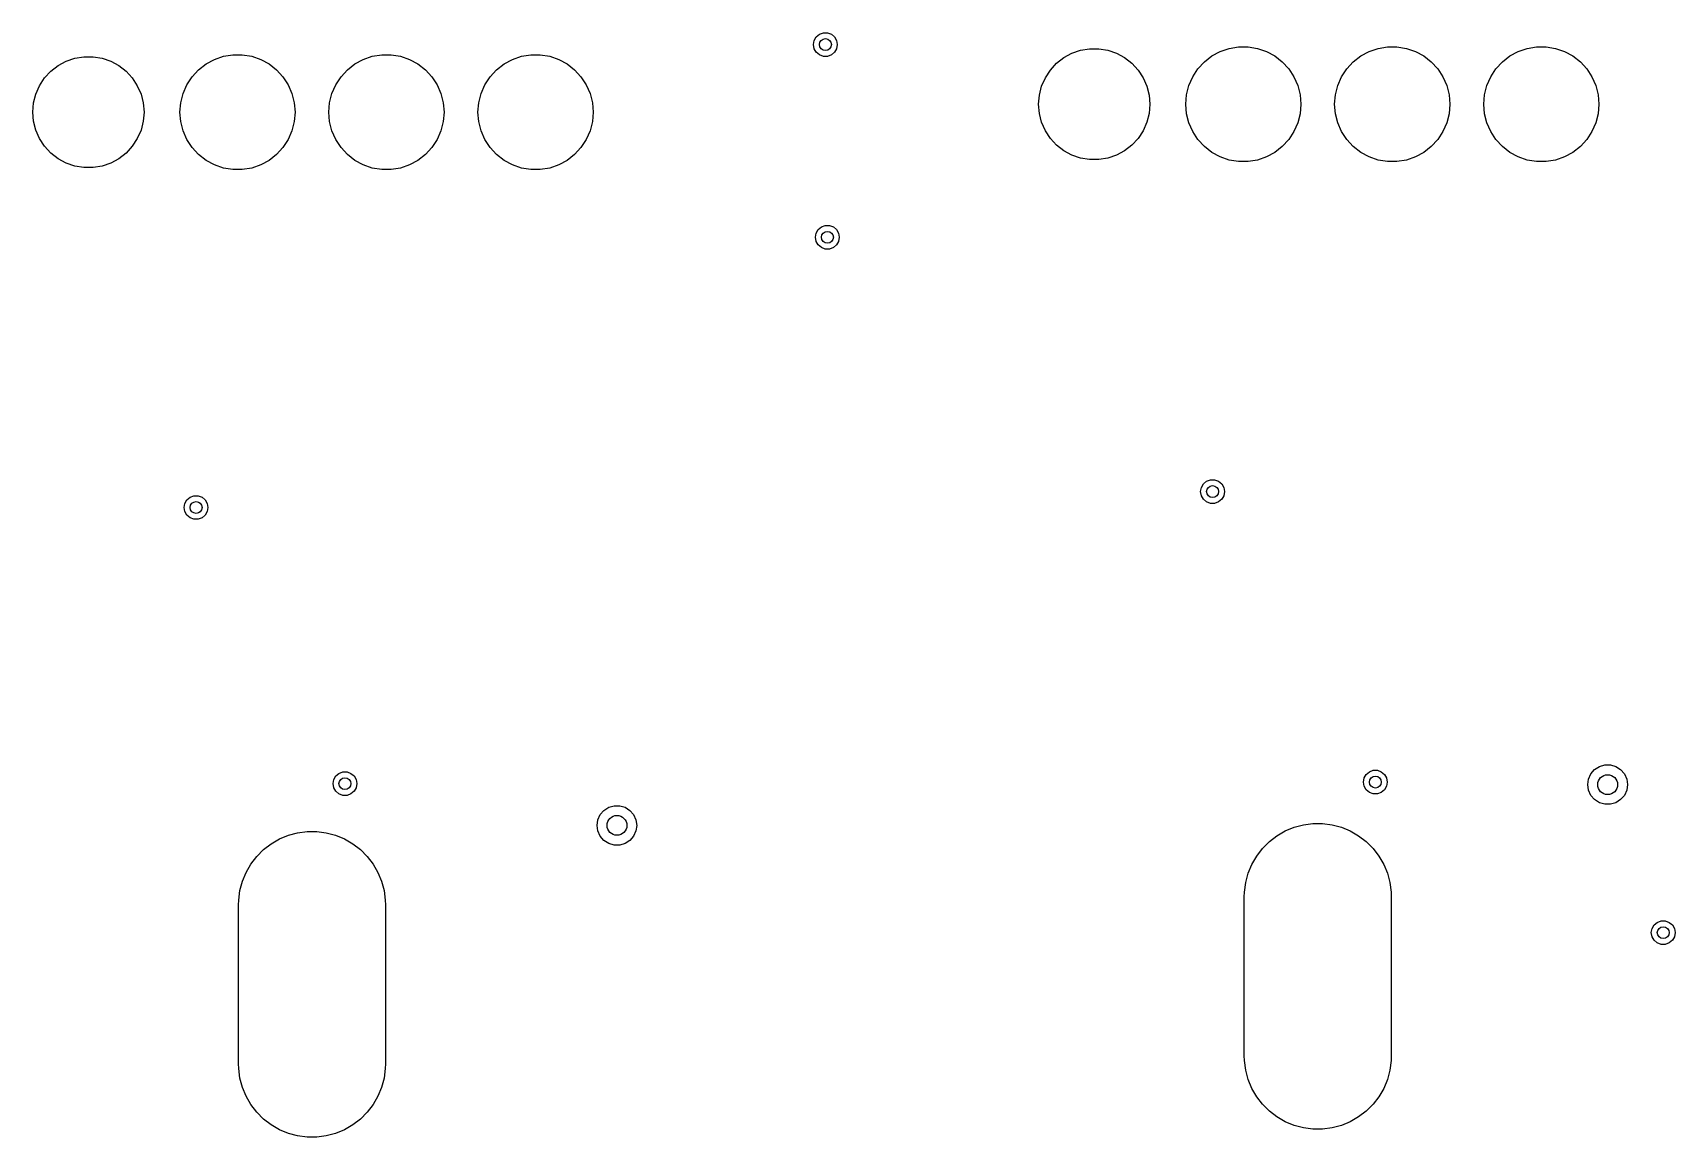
# Model space of a CAD drawing. Extents: x 281 to 530, y -238 to -79.
# Drawn here: x 333.65 to 375.01, y -134.56 to -106.76 of the extents above; entities that cross this region are included whole.
import ezdxf

# ---------------------------------------------------------------- set-up
doc = ezdxf.new("R2010")
doc.units = 0
doc.layers.add('BLACK', color=7, linetype='CONTINUOUS')

msp = doc.modelspace()

# ---------------------------------------------------------------- linework, layer by layer
at = {"layer": 'BLACK', "linetype": 'CONTINUOUS'}
for p, q in [((353.31, -107.06), (353.328092, -106.957394)), ((353.328092, -107.162606), (353.31, -107.06)), ((353.328092, -106.957394), (353.380187, -106.867164)), ((353.380187, -106.867164), (353.46, -106.800192)), ((353.46, -106.800192), (353.557906, -106.764558)), ((353.557906, -106.764558), (353.662094, -106.764558)), ((353.662094, -106.764558), (353.76, -106.800192)), ((353.76, -106.800192), (353.839813, -106.867164)), ((353.839813, -106.867164), (353.891908, -106.957394)), ((353.891908, -106.957394), (353.91, -107.06)), ((353.91, -107.06), (353.891908, -107.162606)), ((363.779046, -107.15437), (364.01526, -107.114952)), ((364.01526, -107.114952), (364.25474, -107.114952)), ((364.25474, -107.114952), (364.490954, -107.15437)), ((367.529046, -107.15437), (367.76526, -107.114952)), ((367.76526, -107.114952), (368.00474, -107.114952)), ((368.00474, -107.114952), (368.240954, -107.15437)), ((371.284046, -107.15437), (371.52026, -107.114952)), ((371.52026, -107.114952), (371.75974, -107.114952)), ((371.75974, -107.114952), (371.995954, -107.15437)), ((334.284273, -107.587967), (334.487626, -107.477917)), ((334.487626, -107.477917), (334.70632, -107.40284)), ((334.70632, -107.40284), (334.934389, -107.364782)), ((334.934389, -107.364782), (335.165611, -107.364782)), ((335.165611, -107.364782), (335.39368, -107.40284)), ((335.39368, -107.40284), (335.612374, -107.477917)), ((335.612374, -107.477917), (335.815727, -107.587967)), ((338.011925, -107.546109), (338.222542, -107.432129)), ((338.222542, -107.432129), (338.449046, -107.35437)), ((338.449046, -107.35437), (338.68526, -107.314952)), ((338.68526, -107.314952), (338.92474, -107.314952)), ((338.92474, -107.314952), (339.160954, -107.35437)), ((339.160954, -107.35437), (339.387458, -107.432129)), ((339.387458, -107.432129), (339.598075, -107.546109)), ((341.761925, -107.546109), (341.972542, -107.432129)), ((341.972542, -107.432129), (342.199046, -107.35437)), ((342.199046, -107.35437), (342.43526, -107.314952)), ((342.43526, -107.314952), (342.67474, -107.314952)), ((342.67474, -107.314952), (342.910954, -107.35437)), ((342.910954, -107.35437), (343.137458, -107.432129)), ((343.137458, -107.432129), (343.348075, -107.546109)), ((345.516925, -107.546109), (345.727542, -107.432129)), ((345.727542, -107.432129), (345.954046, -107.35437)), ((345.954046, -107.35437), (346.19026, -107.314952)), ((346.19026, -107.314952), (346.42974, -107.314952)), ((346.42974, -107.314952), (346.665954, -107.35437)), ((346.665954, -107.35437), (346.892458, -107.432129)), ((346.892458, -107.432129), (347.103075, -107.546109)), ((353.380187, -107.252836), (353.328092, -107.162606)), ((353.46, -107.319808), (353.380187, -107.252836)), ((353.557906, -107.355442), (353.46, -107.319808)), ((353.662094, -107.355442), (353.557906, -107.355442)), ((353.76, -107.319808), (353.662094, -107.355442)), ((353.839813, -107.252836), (353.76, -107.319808)), ((353.891908, -107.162606), (353.839813, -107.252836)), ((359.275203, -107.700102), (359.431806, -107.529987)), ((359.431806, -107.529987), (359.614273, -107.387967)), ((359.614273, -107.387967), (359.817626, -107.277917)), ((359.817626, -107.277917), (360.03632, -107.20284)), ((360.03632, -107.20284), (360.264389, -107.164782)), ((360.264389, -107.164782), (360.495611, -107.164782)), ((360.495611, -107.164782), (360.72368, -107.20284)), ((360.72368, -107.20284), (360.942374, -107.277917)), ((360.942374, -107.277917), (361.145727, -107.387967)), ((361.145727, -107.387967), (361.328194, -107.529987)), ((361.328194, -107.529987), (361.484797, -107.700102)), ((362.990746, -107.669392), (363.152942, -107.4932)), ((363.152942, -107.4932), (363.341925, -107.346109)), ((363.341925, -107.346109), (363.552542, -107.232129)), ((363.552542, -107.232129), (363.779046, -107.15437)), ((364.490954, -107.15437), (364.717458, -107.232129)), ((364.717458, -107.232129), (364.928075, -107.346109)), ((364.928075, -107.346109), (365.117058, -107.4932)), ((365.117058, -107.4932), (365.279254, -107.669392)), ((366.740746, -107.669392), (366.902942, -107.4932)), ((366.902942, -107.4932), (367.091925, -107.346109)), ((367.091925, -107.346109), (367.302542, -107.232129)), ((367.302542, -107.232129), (367.529046, -107.15437)), ((368.240954, -107.15437), (368.467458, -107.232129)), ((368.467458, -107.232129), (368.678075, -107.346109)), ((368.678075, -107.346109), (368.867058, -107.4932)), ((368.867058, -107.4932), (369.029254, -107.669392)), ((370.495746, -107.669392), (370.657942, -107.4932)), ((370.657942, -107.4932), (370.846925, -107.346109)), ((370.846925, -107.346109), (371.057542, -107.232129)), ((371.057542, -107.232129), (371.284046, -107.15437)), ((371.995954, -107.15437), (372.222458, -107.232129)), ((372.222458, -107.232129), (372.433075, -107.346109)), ((372.433075, -107.346109), (372.622058, -107.4932)), ((372.622058, -107.4932), (372.784254, -107.669392)), ((333.818737, -108.093674), (333.945203, -107.900102)), ((333.945203, -107.900102), (334.101806, -107.729987)), ((334.101806, -107.729987), (334.284273, -107.587967)), ((335.815727, -107.587967), (335.998194, -107.729987)), ((335.998194, -107.729987), (336.154797, -107.900102)), ((336.154797, -107.900102), (336.281263, -108.093674)), ((337.529763, -108.069876), (337.660746, -107.869392)), ((337.660746, -107.869392), (337.822942, -107.6932)), ((337.822942, -107.6932), (338.011925, -107.546109)), ((339.598075, -107.546109), (339.787058, -107.6932)), ((339.787058, -107.6932), (339.949254, -107.869392)), ((339.949254, -107.869392), (340.080237, -108.069876)), ((341.279763, -108.069876), (341.410746, -107.869392)), ((341.410746, -107.869392), (341.572942, -107.6932)), ((341.572942, -107.6932), (341.761925, -107.546109)), ((343.348075, -107.546109), (343.537058, -107.6932)), ((343.537058, -107.6932), (343.699254, -107.869392)), ((343.699254, -107.869392), (343.830237, -108.069876)), ((345.034763, -108.069876), (345.165746, -107.869392)), ((345.165746, -107.869392), (345.327942, -107.6932)), ((345.327942, -107.6932), (345.516925, -107.546109)), ((347.103075, -107.546109), (347.292058, -107.6932)), ((347.292058, -107.6932), (347.454254, -107.869392)), ((347.454254, -107.869392), (347.585237, -108.069876)), ((359.055856, -108.105421), (359.148737, -107.893674)), ((359.148737, -107.893674), (359.275203, -107.700102)), ((361.484797, -107.700102), (361.611263, -107.893674)), ((361.611263, -107.893674), (361.704144, -108.105421)), ((362.763565, -108.089186), (362.859763, -107.869876)), ((362.859763, -107.869876), (362.990746, -107.669392)), ((365.279254, -107.669392), (365.410237, -107.869876)), ((365.410237, -107.869876), (365.506435, -108.089186)), ((366.513565, -108.089186), (366.609763, -107.869876)), ((366.609763, -107.869876), (366.740746, -107.669392)), ((369.029254, -107.669392), (369.160237, -107.869876)), ((369.160237, -107.869876), (369.256435, -108.089186)), ((370.268565, -108.089186), (370.364763, -107.869876)), ((370.364763, -107.869876), (370.495746, -107.669392)), ((372.784254, -107.669392), (372.915237, -107.869876)), ((372.915237, -107.869876), (373.011435, -108.089186)), ((333.669094, -108.529568), (333.725856, -108.305421)), ((333.725856, -108.305421), (333.818737, -108.093674)), ((336.281263, -108.093674), (336.374144, -108.305421)), ((336.374144, -108.305421), (336.430906, -108.529568)), ((337.374776, -108.521338), (337.433565, -108.289186)), ((337.433565, -108.289186), (337.529763, -108.069876)), ((340.080237, -108.069876), (340.176435, -108.289186)), ((340.176435, -108.289186), (340.235224, -108.521338)), ((341.124776, -108.521338), (341.183565, -108.289186)), ((341.183565, -108.289186), (341.279763, -108.069876)), ((343.830237, -108.069876), (343.926435, -108.289186)), ((343.926435, -108.289186), (343.985224, -108.521338)), ((344.879776, -108.521338), (344.938565, -108.289186)), ((344.938565, -108.289186), (345.034763, -108.069876)), ((347.585237, -108.069876), (347.681435, -108.289186)), ((347.681435, -108.289186), (347.740224, -108.521338)), ((358.98, -108.56), (358.999094, -108.329568)), ((358.999094, -108.329568), (359.055856, -108.105421)), ((361.704144, -108.105421), (361.760906, -108.329568)), ((361.760906, -108.329568), (361.78, -108.56)), ((362.685, -108.56), (362.704776, -108.321338)), ((362.704776, -108.321338), (362.763565, -108.089186)), ((365.506435, -108.089186), (365.565224, -108.321338)), ((365.565224, -108.321338), (365.585, -108.56)), ((366.435, -108.56), (366.454776, -108.321338)), ((366.454776, -108.321338), (366.513565, -108.089186)), ((369.256435, -108.089186), (369.315224, -108.321338)), ((369.315224, -108.321338), (369.335, -108.56)), ((370.19, -108.56), (370.209776, -108.321338)), ((370.209776, -108.321338), (370.268565, -108.089186)), ((373.011435, -108.089186), (373.070224, -108.321338)), ((373.070224, -108.321338), (373.09, -108.56)), ((333.65, -108.76), (333.669094, -108.529568)), ((333.669094, -108.990432), (333.65, -108.76)), ((336.430906, -108.529568), (336.45, -108.76)), ((336.45, -108.76), (336.430906, -108.990432)), ((337.355, -108.76), (337.374776, -108.521338)), ((337.374776, -108.998662), (337.355, -108.76)), ((340.235224, -108.521338), (340.255, -108.76)), ((340.255, -108.76), (340.235224, -108.998662)), ((341.105, -108.76), (341.124776, -108.521338)), ((341.124776, -108.998662), (341.105, -108.76)), ((343.985224, -108.521338), (344.005, -108.76)), ((344.005, -108.76), (343.985224, -108.998662)), ((344.86, -108.76), (344.879776, -108.521338)), ((344.879776, -108.998662), (344.86, -108.76)), ((347.740224, -108.521338), (347.76, -108.76)), ((347.76, -108.76), (347.740224, -108.998662)), ((358.999094, -108.790432), (358.98, -108.56)), ((361.78, -108.56), (361.760906, -108.790432)), ((362.704776, -108.798662), (362.685, -108.56)), ((365.585, -108.56), (365.565224, -108.798662)), ((366.454776, -108.798662), (366.435, -108.56)), ((369.335, -108.56), (369.315224, -108.798662)), ((370.209776, -108.798662), (370.19, -108.56)), ((373.09, -108.56), (373.070224, -108.798662)), ((333.725856, -109.214579), (333.669094, -108.990432)), ((336.430906, -108.990432), (336.374144, -109.214579)), ((337.433565, -109.230814), (337.374776, -108.998662)), ((340.235224, -108.998662), (340.176435, -109.230814)), ((341.183565, -109.230814), (341.124776, -108.998662)), ((343.985224, -108.998662), (343.926435, -109.230814)), ((344.938565, -109.230814), (344.879776, -108.998662)), ((347.740224, -108.998662), (347.681435, -109.230814)), ((359.055856, -109.014579), (358.999094, -108.790432)), ((359.148737, -109.226326), (359.055856, -109.014579)), ((361.704144, -109.014579), (361.611263, -109.226326)), ((361.760906, -108.790432), (361.704144, -109.014579)), ((362.763565, -109.030814), (362.704776, -108.798662)), ((362.859763, -109.250124), (362.763565, -109.030814)), ((365.506435, -109.030814), (365.410237, -109.250124)), ((365.565224, -108.798662), (365.506435, -109.030814)), ((366.513565, -109.030814), (366.454776, -108.798662)), ((366.609763, -109.250124), (366.513565, -109.030814)), ((369.256435, -109.030814), (369.160237, -109.250124)), ((369.315224, -108.798662), (369.256435, -109.030814)), ((370.268565, -109.030814), (370.209776, -108.798662)), ((370.364763, -109.250124), (370.268565, -109.030814)), ((373.011435, -109.030814), (372.915237, -109.250124)), ((373.070224, -108.798662), (373.011435, -109.030814)), ((333.818737, -109.426326), (333.725856, -109.214579)), ((333.945203, -109.619898), (333.818737, -109.426326)), ((336.281263, -109.426326), (336.154797, -109.619898)), ((336.374144, -109.214579), (336.281263, -109.426326)), ((337.529763, -109.450124), (337.433565, -109.230814)), ((337.660746, -109.650608), (337.529763, -109.450124)), ((340.080237, -109.450124), (339.949254, -109.650608)), ((340.176435, -109.230814), (340.080237, -109.450124)), ((341.279763, -109.450124), (341.183565, -109.230814)), ((341.410746, -109.650608), (341.279763, -109.450124)), ((343.830237, -109.450124), (343.699254, -109.650608)), ((343.926435, -109.230814), (343.830237, -109.450124)), ((345.034763, -109.450124), (344.938565, -109.230814)), ((345.165746, -109.650608), (345.034763, -109.450124)), ((347.585237, -109.450124), (347.454254, -109.650608)), ((347.681435, -109.230814), (347.585237, -109.450124)), ((359.275203, -109.419898), (359.148737, -109.226326)), ((359.431806, -109.590013), (359.275203, -109.419898)), ((359.614273, -109.732033), (359.431806, -109.590013)), ((361.328194, -109.590013), (361.145727, -109.732033)), ((361.484797, -109.419898), (361.328194, -109.590013)), ((361.611263, -109.226326), (361.484797, -109.419898)), ((362.990746, -109.450608), (362.859763, -109.250124)), ((363.152942, -109.6268), (362.990746, -109.450608)), ((365.279254, -109.450608), (365.117058, -109.6268)), ((365.410237, -109.250124), (365.279254, -109.450608)), ((366.740746, -109.450608), (366.609763, -109.250124)), ((366.902942, -109.6268), (366.740746, -109.450608)), ((369.029254, -109.450608), (368.867058, -109.6268)), ((369.160237, -109.250124), (369.029254, -109.450608)), ((370.495746, -109.450608), (370.364763, -109.250124)), ((370.657942, -109.6268), (370.495746, -109.450608)), ((372.784254, -109.450608), (372.622058, -109.6268)), ((372.915237, -109.250124), (372.784254, -109.450608)), ((334.101806, -109.790013), (333.945203, -109.619898)), ((334.284273, -109.932033), (334.101806, -109.790013)), ((334.487626, -110.042083), (334.284273, -109.932033)), ((335.815727, -109.932033), (335.612374, -110.042083)), ((335.998194, -109.790013), (335.815727, -109.932033)), ((336.154797, -109.619898), (335.998194, -109.790013)), ((337.822942, -109.8268), (337.660746, -109.650608)), ((338.011925, -109.973891), (337.822942, -109.8268)), ((338.222542, -110.087871), (338.011925, -109.973891)), ((339.598075, -109.973891), (339.387458, -110.087871)), ((339.787058, -109.8268), (339.598075, -109.973891)), ((339.949254, -109.650608), (339.787058, -109.8268)), ((341.572942, -109.8268), (341.410746, -109.650608)), ((341.761925, -109.973891), (341.572942, -109.8268)), ((341.972542, -110.087871), (341.761925, -109.973891)), ((343.348075, -109.973891), (343.137458, -110.087871)), ((343.537058, -109.8268), (343.348075, -109.973891)), ((343.699254, -109.650608), (343.537058, -109.8268)), ((345.327942, -109.8268), (345.165746, -109.650608)), ((345.516925, -109.973891), (345.327942, -109.8268)), ((345.727542, -110.087871), (345.516925, -109.973891)), ((347.103075, -109.973891), (346.892458, -110.087871)), ((347.292058, -109.8268), (347.103075, -109.973891)), ((347.454254, -109.650608), (347.292058, -109.8268)), ((359.817626, -109.842083), (359.614273, -109.732033)), ((360.03632, -109.91716), (359.817626, -109.842083)), ((360.264389, -109.955218), (360.03632, -109.91716)), ((360.495611, -109.955218), (360.264389, -109.955218)), ((360.72368, -109.91716), (360.495611, -109.955218)), ((360.942374, -109.842083), (360.72368, -109.91716)), ((361.145727, -109.732033), (360.942374, -109.842083)), ((363.341925, -109.773891), (363.152942, -109.6268)), ((363.552542, -109.887871), (363.341925, -109.773891)), ((363.779046, -109.96563), (363.552542, -109.887871)), ((364.01526, -110.005048), (363.779046, -109.96563)), ((364.25474, -110.005048), (364.01526, -110.005048)), ((364.490954, -109.96563), (364.25474, -110.005048)), ((364.717458, -109.887871), (364.490954, -109.96563)), ((364.928075, -109.773891), (364.717458, -109.887871)), ((365.117058, -109.6268), (364.928075, -109.773891)), ((367.091925, -109.773891), (366.902942, -109.6268)), ((367.302542, -109.887871), (367.091925, -109.773891)), ((367.529046, -109.96563), (367.302542, -109.887871)), ((367.76526, -110.005048), (367.529046, -109.96563)), ((368.00474, -110.005048), (367.76526, -110.005048)), ((368.240954, -109.96563), (368.00474, -110.005048)), ((368.467458, -109.887871), (368.240954, -109.96563)), ((368.678075, -109.773891), (368.467458, -109.887871)), ((368.867058, -109.6268), (368.678075, -109.773891)), ((370.846925, -109.773891), (370.657942, -109.6268)), ((371.057542, -109.887871), (370.846925, -109.773891)), ((371.284046, -109.96563), (371.057542, -109.887871)), ((371.52026, -110.005048), (371.284046, -109.96563)), ((371.75974, -110.005048), (371.52026, -110.005048)), ((371.995954, -109.96563), (371.75974, -110.005048)), ((372.222458, -109.887871), (371.995954, -109.96563)), ((372.433075, -109.773891), (372.222458, -109.887871)), ((372.622058, -109.6268), (372.433075, -109.773891)), ((334.70632, -110.11716), (334.487626, -110.042083)), ((334.934389, -110.155218), (334.70632, -110.11716)), ((335.165611, -110.155218), (334.934389, -110.155218)), ((335.39368, -110.11716), (335.165611, -110.155218)), ((335.612374, -110.042083), (335.39368, -110.11716)), ((338.449046, -110.16563), (338.222542, -110.087871)), ((338.68526, -110.205048), (338.449046, -110.16563)), ((338.92474, -110.205048), (338.68526, -110.205048)), ((339.160954, -110.16563), (338.92474, -110.205048)), ((339.387458, -110.087871), (339.160954, -110.16563)), ((342.199046, -110.16563), (341.972542, -110.087871)), ((342.43526, -110.205048), (342.199046, -110.16563)), ((342.67474, -110.205048), (342.43526, -110.205048)), ((342.910954, -110.16563), (342.67474, -110.205048)), ((343.137458, -110.087871), (342.910954, -110.16563)), ((345.954046, -110.16563), (345.727542, -110.087871)), ((346.19026, -110.205048), (345.954046, -110.16563)), ((346.42974, -110.205048), (346.19026, -110.205048)), ((346.665954, -110.16563), (346.42974, -110.205048)), ((346.892458, -110.087871), (346.665954, -110.16563)), ((353.430187, -111.717164), (353.51, -111.650192)), ((353.51, -111.650192), (353.607906, -111.614558)), ((353.607906, -111.614558), (353.712094, -111.614558)), ((353.712094, -111.614558), (353.81, -111.650192)), ((353.81, -111.650192), (353.889813, -111.717164)), ((353.36, -111.91), (353.378092, -111.807394)), ((353.378092, -112.012606), (353.36, -111.91)), ((353.378092, -111.807394), (353.430187, -111.717164)), ((353.430187, -112.102836), (353.378092, -112.012606)), ((353.889813, -111.717164), (353.941908, -111.807394)), ((353.941908, -112.012606), (353.889813, -112.102836)), ((353.941908, -111.807394), (353.96, -111.91)), ((353.96, -111.91), (353.941908, -112.012606)), ((353.51, -112.169808), (353.430187, -112.102836)), ((353.607906, -112.205442), (353.51, -112.169808)), ((353.712094, -112.205442), (353.607906, -112.205442)), ((353.81, -112.169808), (353.712094, -112.205442)), ((353.889813, -112.102836), (353.81, -112.169808)), ((363.06, -118.31), (363.078092, -118.207394)), ((363.078092, -118.207394), (363.130187, -118.117164)), ((363.130187, -118.117164), (363.21, -118.050192)), ((363.21, -118.050192), (363.307906, -118.014558)), ((363.307906, -118.014558), (363.412094, -118.014558)), ((363.412094, -118.014558), (363.51, -118.050192)), ((363.51, -118.050192), (363.589813, -118.117164)), ((363.589813, -118.117164), (363.641908, -118.207394)), ((363.641908, -118.207394), (363.66, -118.31)), ((337.46, -118.71), (337.478092, -118.607394)), ((337.478092, -118.607394), (337.530187, -118.517164)), ((337.530187, -118.517164), (337.61, -118.450192)), ((337.61, -118.450192), (337.707906, -118.414558)), ((337.707906, -118.414558), (337.812094, -118.414558)), ((337.812094, -118.414558), (337.91, -118.450192)), ((337.91, -118.450192), (337.989813, -118.517164)), ((337.989813, -118.517164), (338.041908, -118.607394)), ((338.041908, -118.607394), (338.06, -118.71)), ((363.078092, -118.412606), (363.06, -118.31)), ((363.130187, -118.502836), (363.078092, -118.412606)), ((363.21, -118.569808), (363.130187, -118.502836)), ((363.307906, -118.605442), (363.21, -118.569808)), ((363.412094, -118.605442), (363.307906, -118.605442)), ((363.51, -118.569808), (363.412094, -118.605442)), ((363.589813, -118.502836), (363.51, -118.569808)), ((363.641908, -118.412606), (363.589813, -118.502836)), ((363.66, -118.31), (363.641908, -118.412606)), ((337.478092, -118.812606), (337.46, -118.71)), ((337.530187, -118.902836), (337.478092, -118.812606)), ((337.61, -118.969808), (337.530187, -118.902836)), ((337.707906, -119.005442), (337.61, -118.969808)), ((337.812094, -119.005442), (337.707906, -119.005442)), ((337.91, -118.969808), (337.812094, -119.005442)), ((337.989813, -118.902836), (337.91, -118.969808)), ((338.041908, -118.812606), (337.989813, -118.902836)), ((338.06, -118.71), (338.041908, -118.812606)), ((372.889373, -125.41468), (372.98257, -125.307125)), ((372.98257, -125.307125), (373.102292, -125.230184)), ((373.102292, -125.230184), (373.238843, -125.190089)), ((373.238843, -125.190089), (373.381157, -125.190089)), ((373.381157, -125.190089), (373.517708, -125.230184)), ((373.517708, -125.230184), (373.63743, -125.307125)), ((373.63743, -125.307125), (373.730627, -125.41468)), ((341.21, -125.66), (341.228092, -125.557394)), ((341.228092, -125.762606), (341.21, -125.66)), ((341.228092, -125.557394), (341.280187, -125.467164)), ((341.280187, -125.467164), (341.36, -125.400192)), ((341.36, -125.400192), (341.457906, -125.364558)), ((341.457906, -125.364558), (341.562094, -125.364558)), ((341.562094, -125.364558), (341.66, -125.400192)), ((341.66, -125.400192), (341.739813, -125.467164)), ((341.739813, -125.467164), (341.791908, -125.557394)), ((341.791908, -125.557394), (341.81, -125.66)), ((341.81, -125.66), (341.791908, -125.762606)), ((367.16, -125.62), (367.178092, -125.517394)), ((367.178092, -125.722606), (367.16, -125.62)), ((367.178092, -125.517394), (367.230187, -125.427164)), ((367.230187, -125.812836), (367.178092, -125.722606)), ((367.230187, -125.427164), (367.31, -125.360192)), ((367.31, -125.360192), (367.407906, -125.324558)), ((367.407906, -125.324558), (367.512094, -125.324558)), ((367.512094, -125.324558), (367.61, -125.360192)), ((367.61, -125.360192), (367.689813, -125.427164)), ((367.689813, -125.427164), (367.741908, -125.517394)), ((367.741908, -125.722606), (367.689813, -125.812836)), ((367.741908, -125.517394), (367.76, -125.62)), ((367.76, -125.62), (367.741908, -125.722606)), ((372.81, -125.685), (372.830254, -125.544134)), ((372.830254, -125.825866), (372.81, -125.685)), ((372.830254, -125.544134), (372.889373, -125.41468)), ((373.730627, -125.41468), (373.789746, -125.544134)), ((373.789746, -125.544134), (373.81, -125.685)), ((373.81, -125.685), (373.789746, -125.825866)), ((341.280187, -125.852836), (341.228092, -125.762606)), ((341.36, -125.919808), (341.280187, -125.852836)), ((341.457906, -125.955442), (341.36, -125.919808)), ((341.562094, -125.955442), (341.457906, -125.955442)), ((341.66, -125.919808), (341.562094, -125.955442)), ((341.739813, -125.852836), (341.66, -125.919808)), ((341.791908, -125.762606), (341.739813, -125.852836)), ((367.31, -125.879808), (367.230187, -125.812836)), ((367.407906, -125.915442), (367.31, -125.879808)), ((367.512094, -125.915442), (367.407906, -125.915442)), ((367.61, -125.879808), (367.512094, -125.915442)), ((367.689813, -125.812836), (367.61, -125.879808)), ((372.889373, -125.95532), (372.830254, -125.825866)), ((372.98257, -126.062875), (372.889373, -125.95532)), ((373.102292, -126.139816), (372.98257, -126.062875)), ((373.238843, -126.179911), (373.102292, -126.139816)), ((373.517708, -126.139816), (373.381157, -126.179911)), ((373.63743, -126.062875), (373.517708, -126.139816)), ((373.730627, -125.95532), (373.63743, -126.062875)), ((373.789746, -125.825866), (373.730627, -125.95532)), ((347.880254, -126.569134), (347.939373, -126.43968)), ((347.939373, -126.43968), (348.03257, -126.332125)), ((348.03257, -126.332125), (348.152292, -126.255184)), ((348.152292, -126.255184), (348.288843, -126.215089)), ((348.288843, -126.215089), (348.431157, -126.215089)), ((348.431157, -126.215089), (348.567708, -126.255184)), ((348.567708, -126.255184), (348.68743, -126.332125)), ((348.68743, -126.332125), (348.780627, -126.43968)), ((348.780627, -126.43968), (348.839746, -126.569134)), ((373.381157, -126.179911), (373.238843, -126.179911)), ((339.861766, -127.050785), (340.085337, -126.958179)), ((340.085337, -126.958179), (340.319083, -126.895547)), ((340.319083, -126.895547), (340.559004, -126.863961)), ((340.559004, -126.863961), (340.800996, -126.863961)), ((340.800996, -126.863961), (341.040917, -126.895547)), ((341.040917, -126.895547), (341.274663, -126.958179)), ((341.274663, -126.958179), (341.498234, -127.050785)), ((347.86, -126.71), (347.880254, -126.569134)), ((347.880254, -126.850866), (347.86, -126.71)), ((347.939373, -126.98032), (347.880254, -126.850866)), ((348.839746, -126.850866), (348.780627, -126.98032)), ((348.839746, -126.569134), (348.86, -126.71)), ((348.86, -126.71), (348.839746, -126.850866)), ((364.79021, -127.119096), (364.982195, -126.971781)), ((364.982195, -126.971781), (365.191766, -126.850785)), ((365.191766, -126.850785), (365.415337, -126.758179)), ((365.415337, -126.758179), (365.649083, -126.695547)), ((365.649083, -126.695547), (365.889004, -126.663961)), ((365.889004, -126.663961), (366.130996, -126.663961)), ((366.130996, -126.663961), (366.370917, -126.695547)), ((366.370917, -126.695547), (366.604663, -126.758179)), ((366.604663, -126.758179), (366.828234, -126.850785)), ((366.828234, -126.850785), (367.037805, -126.971781)), ((367.037805, -126.971781), (367.22979, -127.119096)), ((339.289096, -127.49021), (339.46021, -127.319096)), ((339.46021, -127.319096), (339.652195, -127.171781)), ((339.652195, -127.171781), (339.861766, -127.050785)), ((341.498234, -127.050785), (341.707805, -127.171781)), ((341.707805, -127.171781), (341.89979, -127.319096)), ((341.89979, -127.319096), (342.070904, -127.49021)), ((348.03257, -127.087875), (347.939373, -126.98032)), ((348.152292, -127.164816), (348.03257, -127.087875)), ((348.288843, -127.204911), (348.152292, -127.164816)), ((348.431157, -127.204911), (348.288843, -127.204911)), ((348.567708, -127.164816), (348.431157, -127.204911)), ((348.68743, -127.087875), (348.567708, -127.164816)), ((348.780627, -126.98032), (348.68743, -127.087875)), ((364.471781, -127.482195), (364.619096, -127.29021)), ((364.619096, -127.29021), (364.79021, -127.119096)), ((367.22979, -127.119096), (367.400904, -127.29021)), ((367.400904, -127.29021), (367.548219, -127.482195)), ((339.020785, -127.891766), (339.141781, -127.682195)), ((339.141781, -127.682195), (339.289096, -127.49021)), ((342.070904, -127.49021), (342.218219, -127.682195)), ((342.218219, -127.682195), (342.339215, -127.891766)), ((364.258179, -127.915337), (364.350785, -127.691766)), ((364.350785, -127.691766), (364.471781, -127.482195)), ((367.548219, -127.482195), (367.669215, -127.691766)), ((367.669215, -127.691766), (367.761821, -127.915337)), ((338.865547, -128.349083), (338.928179, -128.115337)), ((338.928179, -128.115337), (339.020785, -127.891766)), ((342.339215, -127.891766), (342.431821, -128.115337)), ((342.431821, -128.115337), (342.494453, -128.349083)), ((364.163961, -128.389004), (364.195547, -128.149083)), ((364.195547, -128.149083), (364.258179, -127.915337)), ((367.761821, -127.915337), (367.824453, -128.149083)), ((367.824453, -128.149083), (367.856039, -128.389004)), ((338.83, -128.71), (338.833961, -128.589004)), ((338.833961, -128.589004), (338.865547, -128.349083)), ((342.494453, -128.349083), (342.526039, -128.589004)), ((342.526039, -128.589004), (342.53, -128.71)), ((364.16, -128.51), (364.163961, -128.389004)), ((364.16, -132.51), (364.16, -128.51)), ((367.856039, -128.389004), (367.86, -128.51)), ((367.86, -128.51), (367.86, -132.51)), ((338.83, -132.71), (338.83, -128.71)), ((342.53, -128.71), (342.53, -132.71)), ((374.41, -129.41), (374.428092, -129.307394)), ((374.428092, -129.512606), (374.41, -129.41)), ((374.428092, -129.307394), (374.480187, -129.217164)), ((374.480187, -129.217164), (374.56, -129.150192)), ((374.56, -129.150192), (374.657906, -129.114558)), ((374.657906, -129.114558), (374.762094, -129.114558)), ((374.762094, -129.114558), (374.86, -129.150192)), ((374.86, -129.150192), (374.939813, -129.217164)), ((374.939813, -129.217164), (374.991908, -129.307394)), ((374.991908, -129.307394), (375.01, -129.41)), ((375.01, -129.41), (374.991908, -129.512606)), ((374.480187, -129.602836), (374.428092, -129.512606)), ((374.56, -129.669808), (374.480187, -129.602836)), ((374.657906, -129.705442), (374.56, -129.669808)), ((374.762094, -129.705442), (374.657906, -129.705442)), ((374.86, -129.669808), (374.762094, -129.705442)), ((374.939813, -129.602836), (374.86, -129.669808)), ((374.991908, -129.512606), (374.939813, -129.602836)), ((338.833961, -132.830996), (338.83, -132.71)), ((342.53, -132.71), (342.526039, -132.830996)), ((364.163961, -132.630996), (364.16, -132.51)), ((364.195547, -132.870917), (364.163961, -132.630996)), ((367.856039, -132.630996), (367.824453, -132.870917)), ((367.86, -132.51), (367.856039, -132.630996)), ((338.865547, -133.070917), (338.833961, -132.830996)), ((338.928179, -133.304663), (338.865547, -133.070917)), ((342.494453, -133.070917), (342.431821, -133.304663)), ((342.526039, -132.830996), (342.494453, -133.070917)), ((364.258179, -133.104663), (364.195547, -132.870917)), ((364.350785, -133.328234), (364.258179, -133.104663)), ((367.761821, -133.104663), (367.669215, -133.328234)), ((367.824453, -132.870917), (367.761821, -133.104663)), ((339.020785, -133.528234), (338.928179, -133.304663)), ((339.141781, -133.737805), (339.020785, -133.528234)), ((342.339215, -133.528234), (342.218219, -133.737805)), ((342.431821, -133.304663), (342.339215, -133.528234)), ((364.471781, -133.537805), (364.350785, -133.328234)), ((364.619096, -133.72979), (364.471781, -133.537805)), ((367.548219, -133.537805), (367.400904, -133.72979)), ((367.669215, -133.328234), (367.548219, -133.537805)), ((339.289096, -133.92979), (339.141781, -133.737805)), ((339.46021, -134.100904), (339.289096, -133.92979)), ((342.070904, -133.92979), (341.89979, -134.100904)), ((342.218219, -133.737805), (342.070904, -133.92979)), ((364.79021, -133.900904), (364.619096, -133.72979)), ((364.982195, -134.048219), (364.79021, -133.900904)), ((367.22979, -133.900904), (367.037805, -134.048219)), ((367.400904, -133.72979), (367.22979, -133.900904)), ((339.652195, -134.248219), (339.46021, -134.100904)), ((339.861766, -134.369215), (339.652195, -134.248219)), ((340.085337, -134.461821), (339.861766, -134.369215)), ((341.498234, -134.369215), (341.274663, -134.461821)), ((341.707805, -134.248219), (341.498234, -134.369215)), ((341.89979, -134.100904), (341.707805, -134.248219)), ((365.191766, -134.169215), (364.982195, -134.048219)), ((365.415337, -134.261821), (365.191766, -134.169215)), ((365.649083, -134.324453), (365.415337, -134.261821)), ((365.889004, -134.356039), (365.649083, -134.324453)), ((366.130996, -134.356039), (365.889004, -134.356039)), ((366.370917, -134.324453), (366.130996, -134.356039)), ((366.604663, -134.261821), (366.370917, -134.324453)), ((366.828234, -134.169215), (366.604663, -134.261821)), ((367.037805, -134.048219), (366.828234, -134.169215)), ((340.319083, -134.524453), (340.085337, -134.461821)), ((340.559004, -134.556039), (340.319083, -134.524453)), ((340.800996, -134.556039), (340.559004, -134.556039)), ((341.040917, -134.524453), (340.800996, -134.556039)), ((341.274663, -134.461821), (341.040917, -134.524453))]:
    msp.add_line(p, q, dxfattribs=at)
at = {"layer": 'BLACK'}
for centre, radius in [((353.61, -107.06), 0.15), ((353.66, -111.91), 0.15), ((363.36, -118.31), 0.15), ((337.76, -118.71), 0.15), ((341.51, -125.66), 0.15), ((367.46, -125.62), 0.15), ((373.31, -125.685), 0.25), ((348.36, -126.71), 0.25), ((374.71, -129.41), 0.15)]:
    msp.add_circle(centre, radius, dxfattribs=at)

doc.saveas('drawing.dxf')
